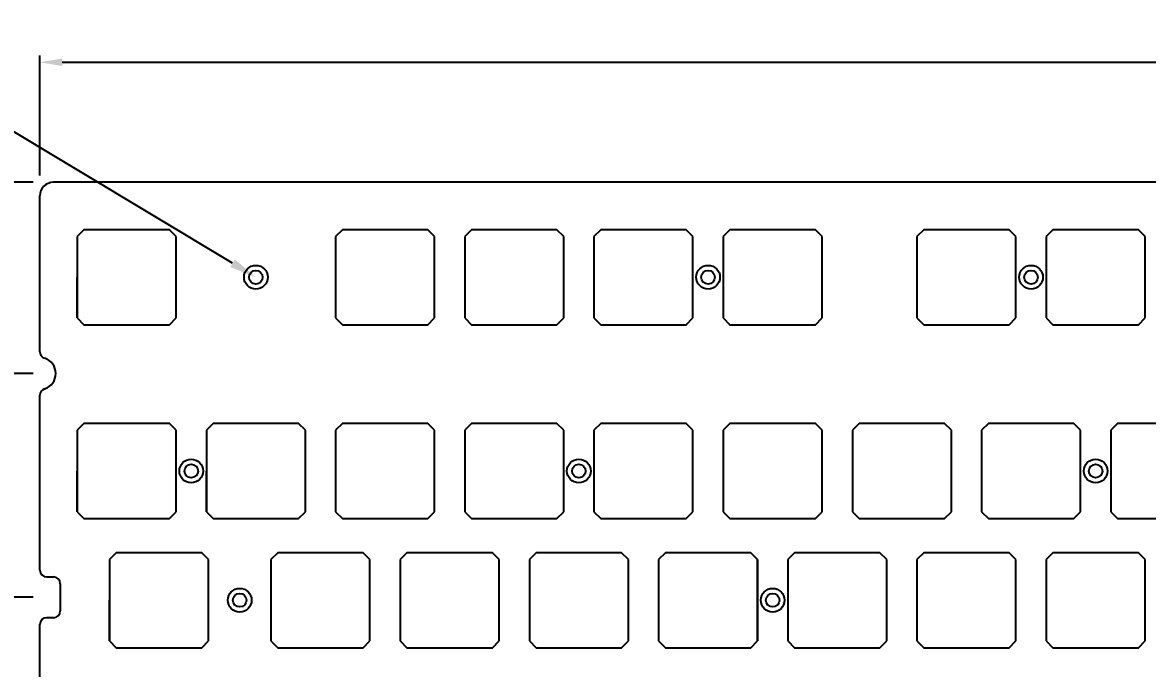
# Model space of a CAD drawing. Header units: millimetres. Extents: x -77 to 404, y -29 to 191.
# Drawn here: x 13.2 to 179.1, y 95.6 to 190.9 of the extents above; entities that cross this region are included whole.
import ezdxf
from ezdxf import colors
from ezdxf.entities.mleader import LeaderData, LeaderLine
from ezdxf.math import Vec2, Vec3

# ---------------------------------------------------------------- set-up
doc = ezdxf.new("R2010")
doc.units = ezdxf.units.MM
doc.header["$PDSIZE"] = -1
doc.dimstyles.new('ISO-25', dxfattribs={"dimtxt": 2.5, "dimasz": 2.5, "dimexe": 1.25, "dimexo": 0.625, "dimtad": 1, "dimtxsty": 'Standard', "dimcen": 2.5, "dimadec": 0, "dimazin": 0, "dimtfac": 1, "dimtmove": 0, "dimatfit": 3, "dimfxl": 1, "dimarcsym": 0})

# ---------------------------------------------------------------- blocks, each defined once
blk = doc.blocks.new('*D1')
at = {"color": 0, "lineweight": -2, "transparency": 16777216}
for p, q in [((14.76, 167.32), (-7.3, 167.32)), ((-6.3, 164.02), (-6.3, 156.79)), ((-6.3, 142.42), (-6.3, 149.65)), ((14.76, 139.12), (-7.3, 139.12))]:
    blk.add_line(p, q, dxfattribs=at)
at = {"color": 0, "transparency": 16777216}
for points in [[(-6.85, 164.02), (-5.75, 164.02), (-6.3, 167.32)], [(-6.85, 142.42), (-5.75, 142.42), (-6.3, 139.12)]]:
    blk.add_solid(points, dxfattribs=at)
at = {"layer": 'Defpoints', "color": 0, "transparency": 16777216}
for p in [(-6.3, 167.32), (15.76, 167.32), (15.76, 139.12)]:
    blk.add_point(p, dxfattribs=at)
at = {"color": 0, "transparency": 16777216, "insert": (-6.3, 153.22), "char_height": 3.5, "attachment_point": 5}
blk.add_mtext('28,200', dxfattribs=at)
blk = doc.blocks.new('*D2')
at = {"color": 0, "lineweight": -2, "transparency": 16777216}
for p, q in [((14.76, 139.12), (-17.66, 139.12)), ((-16.66, 135.82), (-16.66, 126.19)), ((-16.66, 109.42), (-16.66, 119.05)), ((14.76, 106.12), (-17.66, 106.12))]:
    blk.add_line(p, q, dxfattribs=at)
at = {"color": 0, "transparency": 16777216}
for points in [[(-17.21, 135.82), (-16.11, 135.82), (-16.66, 139.12)], [(-17.21, 109.42), (-16.11, 109.42), (-16.66, 106.12)]]:
    blk.add_solid(points, dxfattribs=at)
at = {"layer": 'Defpoints', "color": 0, "transparency": 16777216}
for p in [(15.76, 139.12), (-16.66, 106.12), (15.76, 106.12)]:
    blk.add_point(p, dxfattribs=at)
at = {"color": 0, "transparency": 16777216, "insert": (-16.66, 122.62), "char_height": 3.5, "attachment_point": 5}
blk.add_mtext('33,000', dxfattribs=at)
blk = doc.blocks.new('*D3')
at = {"color": 0, "lineweight": -2, "transparency": 16777216}
for p, q in [((14.76, 106.12), (-32.2, 106.12)), ((-31.2, 102.82), (-31.2, 82.69)), ((-31.2, 55.42), (-31.2, 75.55)), ((14.76, 52.12), (-32.2, 52.12))]:
    blk.add_line(p, q, dxfattribs=at)
at = {"color": 0, "transparency": 16777216}
for points in [[(-31.75, 102.82), (-30.65, 102.82), (-31.2, 106.12)], [(-31.75, 55.42), (-30.65, 55.42), (-31.2, 52.12)]]:
    blk.add_solid(points, dxfattribs=at)
at = {"layer": 'Defpoints', "color": 0, "transparency": 16777216}
for p in [(15.76, 106.12), (-31.2, 52.12), (15.76, 52.12)]:
    blk.add_point(p, dxfattribs=at)
at = {"color": 0, "transparency": 16777216, "insert": (-31.2, 79.12), "char_height": 3.5, "attachment_point": 5}
blk.add_mtext('54,000', dxfattribs=at)
blk = doc.blocks.new('*D10')
at = {"color": 0, "lineweight": -2, "transparency": 16777216}
for p, q in [((15.76, 168.32), (15.76, 186.02)), ((374.74, 168.32), (374.74, 186.02)), ((19.06, 185.02), (371.44, 185.02))]:
    blk.add_line(p, q, dxfattribs=at)
at = {"color": 0, "transparency": 16777216}
for points in [[(19.06, 185.57), (19.06, 184.47), (15.76, 185.02)], [(371.44, 185.57), (371.44, 184.47), (374.74, 185.02)]]:
    blk.add_solid(points, dxfattribs=at)
at = {"layer": 'Defpoints', "color": 0, "transparency": 16777216}
for p in [(374.74, 185.02), (15.76, 167.32), (374.74, 167.32)]:
    blk.add_point(p, dxfattribs=at)
at = {"color": 0, "transparency": 16777216, "insert": (195.25, 188.59), "char_height": 3.5, "attachment_point": 5}
blk.add_mtext('358,975', dxfattribs=at)

msp = doc.modelspace()

# ---------------------------------------------------------------- linework, layer by layer
for p, q in [((372.7374, 167.3203), (17.7624, 167.3203)), ((372.7374, 167.3203), (17.7624, 167.3203)), ((372.7374, 167.3203), (17.7624, 167.3203)), ((21.2624, 147.3203), (21.2624, 153.3203)), ((21.2624, 147.3203), (21.2624, 153.3203)), ((60.3624, 146.3203), (66.6624, 146.3203)), ((60.3624, 146.3203), (66.6624, 146.3203)), ((117.5124, 146.3203), (123.8124, 146.3203)), ((117.5124, 146.3203), (123.8124, 146.3203)), ((146.0874, 146.3203), (152.3874, 146.3203)), ((146.0874, 146.3203), (152.3874, 146.3203)), ((21.2624, 118.7453), (21.2624, 124.7453)), ((21.2624, 118.7453), (21.2624, 124.7453)), ((40.3124, 118.7453), (40.3124, 124.7453)), ((40.3124, 118.7453), (40.3124, 124.7453)), ((22.2624, 117.7453), (28.5624, 117.7453)), ((22.2624, 117.7453), (28.5624, 117.7453)), ((41.3124, 117.7453), (47.6124, 117.7453)), ((41.3124, 117.7453), (47.6124, 117.7453)), ((60.3624, 117.7453), (66.6624, 117.7453)), ((60.3624, 117.7453), (66.6624, 117.7453)), ((79.4124, 117.7453), (85.7124, 117.7453)), ((79.4124, 117.7453), (85.7124, 117.7453)), ((136.5624, 117.7453), (142.8624, 117.7453)), ((136.5624, 117.7453), (142.8624, 117.7453)), ((16.7624, 109.1203), (17.7624, 109.1203)), ((16.7624, 109.1203), (17.7624, 109.1203)), ((16.7624, 109.1203), (17.7624, 109.1203)), ((18.7624, 108.1203), (18.7624, 104.1203)), ((18.7624, 108.1203), (18.7624, 104.1203)), ((18.7624, 108.1203), (18.7624, 104.1203)), ((26.0249, 99.6953), (26.0249, 105.6953)), ((26.0249, 99.6953), (26.0249, 105.6953)), ((17.7624, 103.1203), (16.7624, 103.1203)), ((17.7624, 103.1203), (16.7624, 103.1203)), ((17.7624, 103.1203), (16.7624, 103.1203)), ((27.0249, 98.6953), (39.6249, 98.6953)), ((27.0249, 98.6953), (39.6249, 98.6953)), ((27.0249, 98.6953), (39.6249, 98.6953)), ((50.8374, 98.6953), (63.4374, 98.6953)), ((50.8374, 98.6953), (57.1374, 98.6953)), ((50.8374, 98.6953), (63.4374, 98.6953)), ((50.8374, 98.6953), (57.1374, 98.6953)), ((50.8374, 98.6953), (63.4374, 98.6953)), ((107.9874, 98.6953), (114.2874, 98.6953)), ((107.9874, 98.6953), (114.2874, 98.6953)), ((146.0874, 98.6953), (152.3874, 98.6953)), ((146.0874, 98.6953), (152.3874, 98.6953))]:
    msp.add_line(p, q)
at = {"color": 7, "true_color": 0xffffff}
for p, q in [((15.7624, 142.3175), (15.7624, 165.3203)), ((15.7624, 142.3175), (15.7624, 165.3203)), ((15.7624, 142.3175), (15.7624, 165.3203)), ((22.2624, 146.3203), (34.8624, 146.3203)), ((22.2624, 146.3203), (34.8624, 146.3203)), ((22.2624, 146.3203), (34.8624, 146.3203)), ((15.7624, 110.1203), (15.7624, 135.923)), ((15.7624, 110.1203), (15.7624, 135.923)), ((15.7624, 110.1203), (15.7624, 135.923)), ((22.2624, 117.7453), (28.5624, 117.7453)), ((22.2624, 117.7453), (28.5624, 117.7453)), ((49.8374, 111.6953), (49.8374, 99.6953)), ((121.5874, 111.6953), (121.5874, 99.6953)), ((15.7624, 56.1203), (15.7624, 102.1203)), ((15.7624, 56.1203), (15.7624, 102.1203)), ((15.7624, 56.1203), (15.7624, 102.1203))]:
    msp.add_line(p, q, dxfattribs=at)
at = {"color": 7, "linetype": 'Continuous'}
for p, q in [((22.2624, 160.3203), (21.2624, 159.3203)), ((22.2624, 160.3203), (21.2624, 159.3203)), ((22.2624, 160.3203), (21.2624, 159.3203)), ((21.2624, 159.3203), (21.2624, 147.3203)), ((21.2624, 159.3203), (21.2624, 147.3203)), ((21.2624, 159.3203), (21.2624, 147.3203)), ((34.8624, 160.3203), (22.2624, 160.3203)), ((34.8624, 160.3203), (22.2624, 160.3203)), ((34.8624, 160.3203), (22.2624, 160.3203)), ((35.8624, 159.3203), (34.8624, 160.3203)), ((35.8624, 159.3203), (34.8624, 160.3203)), ((35.8624, 159.3203), (34.8624, 160.3203)), ((35.8624, 147.3203), (35.8624, 159.3203)), ((35.8624, 147.3203), (35.8624, 159.3203)), ((35.8624, 147.3203), (35.8624, 159.3203)), ((60.3624, 160.3203), (59.3624, 159.3203)), ((60.3624, 160.3203), (59.3624, 159.3203)), ((60.3624, 160.3203), (59.3624, 159.3203)), ((59.3624, 159.3203), (59.3624, 147.3203)), ((59.3624, 159.3203), (59.3624, 147.3203)), ((59.3624, 159.3203), (59.3624, 147.3203)), ((72.9624, 160.3203), (60.3624, 160.3203)), ((72.9624, 160.3203), (60.3624, 160.3203)), ((72.9624, 160.3203), (60.3624, 160.3203)), ((73.9624, 159.3203), (72.9624, 160.3203)), ((73.9624, 159.3203), (72.9624, 160.3203)), ((73.9624, 159.3203), (72.9624, 160.3203)), ((73.9624, 147.3203), (73.9624, 159.3203)), ((73.9624, 147.3203), (73.9624, 159.3203)), ((73.9624, 147.3203), (73.9624, 159.3203)), ((79.4124, 160.3203), (78.4124, 159.3203)), ((79.4124, 160.3203), (78.4124, 159.3203)), ((79.4124, 160.3203), (78.4124, 159.3203)), ((78.4124, 159.3203), (78.4124, 147.3203)), ((78.4124, 159.3203), (78.4124, 147.3203)), ((78.4124, 159.3203), (78.4124, 147.3203)), ((92.0124, 160.3203), (79.4124, 160.3203)), ((92.0124, 160.3203), (79.4124, 160.3203)), ((92.0124, 160.3203), (79.4124, 160.3203)), ((93.0124, 159.3203), (92.0124, 160.3203)), ((93.0124, 159.3203), (92.0124, 160.3203)), ((93.0124, 159.3203), (92.0124, 160.3203)), ((93.0124, 147.3203), (93.0124, 159.3203)), ((93.0124, 147.3203), (93.0124, 159.3203)), ((93.0124, 147.3203), (93.0124, 159.3203)), ((98.4624, 160.3203), (97.4624, 159.3203)), ((98.4624, 160.3203), (97.4624, 159.3203)), ((98.4624, 160.3203), (97.4624, 159.3203)), ((97.4624, 159.3203), (97.4624, 147.3203)), ((97.4624, 159.3203), (97.4624, 147.3203)), ((97.4624, 159.3203), (97.4624, 147.3203)), ((111.0624, 160.3203), (98.4624, 160.3203)), ((111.0624, 160.3203), (98.4624, 160.3203)), ((111.0624, 160.3203), (98.4624, 160.3203)), ((112.0624, 159.3203), (111.0624, 160.3203)), ((112.0624, 159.3203), (111.0624, 160.3203)), ((112.0624, 159.3203), (111.0624, 160.3203)), ((112.0624, 147.3203), (112.0624, 159.3203)), ((112.0624, 147.3203), (112.0624, 159.3203)), ((112.0624, 147.3203), (112.0624, 159.3203)), ((117.5124, 160.3203), (116.5124, 159.3203)), ((117.5124, 160.3203), (116.5124, 159.3203)), ((117.5124, 160.3203), (116.5124, 159.3203)), ((116.5124, 159.3203), (116.5124, 147.3203)), ((116.5124, 159.3203), (116.5124, 147.3203)), ((116.5124, 159.3203), (116.5124, 147.3203)), ((130.1124, 160.3203), (117.5124, 160.3203)), ((130.1124, 160.3203), (117.5124, 160.3203)), ((130.1124, 160.3203), (117.5124, 160.3203)), ((131.1124, 159.3203), (130.1124, 160.3203)), ((131.1124, 159.3203), (130.1124, 160.3203)), ((131.1124, 159.3203), (130.1124, 160.3203)), ((131.1124, 147.3203), (131.1124, 159.3203)), ((131.1124, 147.3203), (131.1124, 159.3203)), ((131.1124, 147.3203), (131.1124, 159.3203)), ((146.0874, 160.3203), (145.0874, 159.3203)), ((146.0874, 160.3203), (145.0874, 159.3203)), ((146.0874, 160.3203), (145.0874, 159.3203)), ((145.0874, 159.3203), (145.0874, 147.3203)), ((145.0874, 159.3203), (145.0874, 147.3203)), ((145.0874, 159.3203), (145.0874, 147.3203)), ((158.6874, 160.3203), (146.0874, 160.3203)), ((158.6874, 160.3203), (146.0874, 160.3203)), ((158.6874, 160.3203), (146.0874, 160.3203)), ((159.6874, 159.3203), (158.6874, 160.3203)), ((159.6874, 159.3203), (158.6874, 160.3203)), ((159.6874, 159.3203), (158.6874, 160.3203)), ((159.6874, 147.3203), (159.6874, 159.3203)), ((159.6874, 147.3203), (159.6874, 159.3203)), ((159.6874, 147.3203), (159.6874, 159.3203)), ((165.1374, 160.3203), (164.1374, 159.3203)), ((165.1374, 160.3203), (164.1374, 159.3203)), ((165.1374, 160.3203), (164.1374, 159.3203)), ((164.1374, 159.3203), (164.1374, 147.3203)), ((164.1374, 159.3203), (164.1374, 147.3203)), ((164.1374, 159.3203), (164.1374, 147.3203)), ((177.7374, 160.3203), (165.1374, 160.3203)), ((177.7374, 160.3203), (165.1374, 160.3203)), ((177.7374, 160.3203), (165.1374, 160.3203)), ((178.7374, 159.3203), (177.7374, 160.3203)), ((178.7374, 159.3203), (177.7374, 160.3203)), ((178.7374, 159.3203), (177.7374, 160.3203)), ((178.7374, 147.3203), (178.7374, 159.3203)), ((178.7374, 147.3203), (178.7374, 159.3203)), ((178.7374, 147.3203), (178.7374, 159.3203)), ((21.2624, 147.3203), (22.2624, 146.3203)), ((21.2624, 147.3203), (22.2624, 146.3203)), ((21.2624, 147.3203), (22.2624, 146.3203)), ((34.8624, 146.3203), (35.8624, 147.3203)), ((34.8624, 146.3203), (35.8624, 147.3203)), ((34.8624, 146.3203), (35.8624, 147.3203)), ((59.3624, 147.3203), (60.3624, 146.3203)), ((59.3624, 147.3203), (60.3624, 146.3203)), ((59.3624, 147.3203), (60.3624, 146.3203)), ((60.3624, 146.3203), (72.9624, 146.3203)), ((60.3624, 146.3203), (72.9624, 146.3203)), ((60.3624, 146.3203), (72.9624, 146.3203)), ((72.9624, 146.3203), (73.9624, 147.3203)), ((72.9624, 146.3203), (73.9624, 147.3203)), ((72.9624, 146.3203), (73.9624, 147.3203)), ((78.4124, 147.3203), (79.4124, 146.3203)), ((78.4124, 147.3203), (79.4124, 146.3203)), ((78.4124, 147.3203), (79.4124, 146.3203)), ((79.4124, 146.3203), (92.0124, 146.3203)), ((79.4124, 146.3203), (92.0124, 146.3203)), ((79.4124, 146.3203), (92.0124, 146.3203)), ((92.0124, 146.3203), (93.0124, 147.3203)), ((92.0124, 146.3203), (93.0124, 147.3203)), ((92.0124, 146.3203), (93.0124, 147.3203)), ((97.4624, 147.3203), (98.4624, 146.3203)), ((97.4624, 147.3203), (98.4624, 146.3203)), ((97.4624, 147.3203), (98.4624, 146.3203)), ((98.4624, 146.3203), (111.0624, 146.3203)), ((98.4624, 146.3203), (111.0624, 146.3203)), ((98.4624, 146.3203), (111.0624, 146.3203)), ((111.0624, 146.3203), (112.0624, 147.3203)), ((111.0624, 146.3203), (112.0624, 147.3203)), ((111.0624, 146.3203), (112.0624, 147.3203)), ((116.5124, 147.3203), (117.5124, 146.3203)), ((116.5124, 147.3203), (117.5124, 146.3203)), ((116.5124, 147.3203), (117.5124, 146.3203)), ((117.5124, 146.3203), (130.1124, 146.3203)), ((117.5124, 146.3203), (130.1124, 146.3203)), ((117.5124, 146.3203), (130.1124, 146.3203)), ((130.1124, 146.3203), (131.1124, 147.3203)), ((130.1124, 146.3203), (131.1124, 147.3203)), ((130.1124, 146.3203), (131.1124, 147.3203)), ((145.0874, 147.3203), (146.0874, 146.3203)), ((145.0874, 147.3203), (146.0874, 146.3203)), ((145.0874, 147.3203), (146.0874, 146.3203)), ((146.0874, 146.3203), (158.6874, 146.3203)), ((146.0874, 146.3203), (158.6874, 146.3203)), ((146.0874, 146.3203), (158.6874, 146.3203)), ((158.6874, 146.3203), (159.6874, 147.3203)), ((158.6874, 146.3203), (159.6874, 147.3203)), ((158.6874, 146.3203), (159.6874, 147.3203)), ((164.1374, 147.3203), (165.1374, 146.3203)), ((164.1374, 147.3203), (165.1374, 146.3203)), ((164.1374, 147.3203), (165.1374, 146.3203)), ((165.1374, 146.3203), (177.7374, 146.3203)), ((165.1374, 146.3203), (177.7374, 146.3203)), ((165.1374, 146.3203), (177.7374, 146.3203)), ((177.7374, 146.3203), (178.7374, 147.3203)), ((177.7374, 146.3203), (178.7374, 147.3203)), ((177.7374, 146.3203), (178.7374, 147.3203)), ((22.2624, 131.7453), (21.2624, 130.7453)), ((22.2624, 131.7453), (21.2624, 130.7453)), ((22.2624, 131.7453), (21.2624, 130.7453)), ((34.8624, 131.7453), (22.2624, 131.7453)), ((34.8624, 131.7453), (22.2624, 131.7453)), ((34.8624, 131.7453), (22.2624, 131.7453)), ((35.8624, 130.7453), (34.8624, 131.7453)), ((35.8624, 130.7453), (34.8624, 131.7453)), ((35.8624, 130.7453), (34.8624, 131.7453)), ((41.3124, 131.7453), (40.3124, 130.7453)), ((41.3124, 131.7453), (40.3124, 130.7453)), ((41.3124, 131.7453), (40.3124, 130.7453)), ((53.9124, 131.7453), (41.3124, 131.7453)), ((53.9124, 131.7453), (41.3124, 131.7453)), ((53.9124, 131.7453), (41.3124, 131.7453)), ((54.9124, 130.7453), (53.9124, 131.7453)), ((54.9124, 130.7453), (53.9124, 131.7453)), ((54.9124, 130.7453), (53.9124, 131.7453)), ((60.3624, 131.7453), (59.3624, 130.7453)), ((60.3624, 131.7453), (59.3624, 130.7453)), ((60.3624, 131.7453), (59.3624, 130.7453)), ((72.9624, 131.7453), (60.3624, 131.7453)), ((72.9624, 131.7453), (60.3624, 131.7453)), ((72.9624, 131.7453), (60.3624, 131.7453)), ((73.9624, 130.7453), (72.9624, 131.7453)), ((73.9624, 130.7453), (72.9624, 131.7453)), ((73.9624, 130.7453), (72.9624, 131.7453)), ((79.4124, 131.7453), (78.4124, 130.7453)), ((79.4124, 131.7453), (78.4124, 130.7453)), ((79.4124, 131.7453), (78.4124, 130.7453)), ((92.0124, 131.7453), (79.4124, 131.7453)), ((92.0124, 131.7453), (79.4124, 131.7453)), ((92.0124, 131.7453), (79.4124, 131.7453)), ((93.0124, 130.7453), (92.0124, 131.7453)), ((93.0124, 130.7453), (92.0124, 131.7453)), ((93.0124, 130.7453), (92.0124, 131.7453)), ((98.4624, 131.7453), (97.4624, 130.7453)), ((98.4624, 131.7453), (97.4624, 130.7453)), ((98.4624, 131.7453), (97.4624, 130.7453)), ((111.0624, 131.7453), (98.4624, 131.7453)), ((111.0624, 131.7453), (98.4624, 131.7453)), ((111.0624, 131.7453), (98.4624, 131.7453)), ((112.0624, 130.7453), (111.0624, 131.7453)), ((112.0624, 130.7453), (111.0624, 131.7453)), ((112.0624, 130.7453), (111.0624, 131.7453)), ((117.5124, 131.7453), (116.5124, 130.7453)), ((117.5124, 131.7453), (116.5124, 130.7453)), ((117.5124, 131.7453), (116.5124, 130.7453)), ((130.1124, 131.7453), (117.5124, 131.7453)), ((130.1124, 131.7453), (117.5124, 131.7453)), ((130.1124, 131.7453), (117.5124, 131.7453)), ((131.1124, 130.7453), (130.1124, 131.7453)), ((131.1124, 130.7453), (130.1124, 131.7453)), ((131.1124, 130.7453), (130.1124, 131.7453)), ((136.5624, 131.7453), (135.5624, 130.7453)), ((136.5624, 131.7453), (135.5624, 130.7453)), ((136.5624, 131.7453), (135.5624, 130.7453)), ((149.1624, 131.7453), (136.5624, 131.7453)), ((149.1624, 131.7453), (136.5624, 131.7453)), ((149.1624, 131.7453), (136.5624, 131.7453)), ((150.1624, 130.7453), (149.1624, 131.7453)), ((150.1624, 130.7453), (149.1624, 131.7453)), ((150.1624, 130.7453), (149.1624, 131.7453)), ((155.6124, 131.7453), (154.6124, 130.7453)), ((155.6124, 131.7453), (154.6124, 130.7453)), ((155.6124, 131.7453), (154.6124, 130.7453)), ((168.2124, 131.7453), (155.6124, 131.7453)), ((168.2124, 131.7453), (155.6124, 131.7453)), ((168.2124, 131.7453), (155.6124, 131.7453)), ((169.2124, 130.7453), (168.2124, 131.7453)), ((169.2124, 130.7453), (168.2124, 131.7453)), ((169.2124, 130.7453), (168.2124, 131.7453)), ((174.6624, 131.7453), (173.6624, 130.7453)), ((174.6624, 131.7453), (173.6624, 130.7453)), ((174.6624, 131.7453), (173.6624, 130.7453)), ((187.2624, 131.7453), (174.6624, 131.7453)), ((187.2624, 131.7453), (174.6624, 131.7453)), ((187.2624, 131.7453), (174.6624, 131.7453)), ((21.2624, 130.7453), (21.2624, 118.7453)), ((21.2624, 130.7453), (21.2624, 118.7453)), ((21.2624, 130.7453), (21.2624, 118.7453)), ((35.8624, 118.7453), (35.8624, 130.7453)), ((35.8624, 118.7453), (35.8624, 130.7453)), ((35.8624, 118.7453), (35.8624, 130.7453)), ((40.3124, 130.7453), (40.3124, 118.7453)), ((40.3124, 130.7453), (40.3124, 118.7453)), ((40.3124, 130.7453), (40.3124, 118.7453)), ((54.9124, 118.7453), (54.9124, 130.7453)), ((54.9124, 118.7453), (54.9124, 130.7453)), ((54.9124, 118.7453), (54.9124, 130.7453)), ((59.3624, 130.7453), (59.3624, 118.7453)), ((59.3624, 130.7453), (59.3624, 118.7453)), ((59.3624, 130.7453), (59.3624, 118.7453)), ((73.9624, 118.7453), (73.9624, 130.7453)), ((73.9624, 118.7453), (73.9624, 130.7453)), ((73.9624, 118.7453), (73.9624, 130.7453)), ((78.4124, 130.7453), (78.4124, 118.7453)), ((78.4124, 130.7453), (78.4124, 118.7453)), ((78.4124, 130.7453), (78.4124, 118.7453)), ((93.0124, 118.7453), (93.0124, 130.7453)), ((93.0124, 118.7453), (93.0124, 130.7453)), ((93.0124, 118.7453), (93.0124, 130.7453)), ((97.4624, 130.7453), (97.4624, 118.7453)), ((97.4624, 130.7453), (97.4624, 118.7453)), ((97.4624, 130.7453), (97.4624, 118.7453)), ((112.0624, 118.7453), (112.0624, 130.7453)), ((112.0624, 118.7453), (112.0624, 130.7453)), ((112.0624, 118.7453), (112.0624, 130.7453)), ((116.5124, 130.7453), (116.5124, 118.7453)), ((116.5124, 130.7453), (116.5124, 118.7453)), ((116.5124, 130.7453), (116.5124, 118.7453)), ((131.1124, 118.7453), (131.1124, 130.7453)), ((131.1124, 118.7453), (131.1124, 130.7453)), ((131.1124, 118.7453), (131.1124, 130.7453)), ((135.5624, 130.7453), (135.5624, 118.7453)), ((135.5624, 130.7453), (135.5624, 118.7453)), ((135.5624, 130.7453), (135.5624, 118.7453)), ((150.1624, 118.7453), (150.1624, 130.7453)), ((150.1624, 118.7453), (150.1624, 130.7453)), ((150.1624, 118.7453), (150.1624, 130.7453)), ((154.6124, 130.7453), (154.6124, 118.7453)), ((154.6124, 130.7453), (154.6124, 118.7453)), ((154.6124, 130.7453), (154.6124, 118.7453)), ((169.2124, 118.7453), (169.2124, 130.7453)), ((169.2124, 118.7453), (169.2124, 130.7453)), ((169.2124, 118.7453), (169.2124, 130.7453)), ((173.6624, 130.7453), (173.6624, 118.7453)), ((173.6624, 130.7453), (173.6624, 118.7453)), ((173.6624, 130.7453), (173.6624, 118.7453)), ((21.2624, 118.7453), (22.2624, 117.7453)), ((21.2624, 118.7453), (22.2624, 117.7453)), ((21.2624, 118.7453), (22.2624, 117.7453)), ((34.8624, 117.7453), (35.8624, 118.7453)), ((34.8624, 117.7453), (35.8624, 118.7453)), ((34.8624, 117.7453), (35.8624, 118.7453)), ((40.3124, 118.7453), (41.3124, 117.7453)), ((40.3124, 118.7453), (41.3124, 117.7453)), ((40.3124, 118.7453), (41.3124, 117.7453)), ((53.9124, 117.7453), (54.9124, 118.7453)), ((53.9124, 117.7453), (54.9124, 118.7453)), ((53.9124, 117.7453), (54.9124, 118.7453)), ((59.3624, 118.7453), (60.3624, 117.7453)), ((59.3624, 118.7453), (60.3624, 117.7453)), ((59.3624, 118.7453), (60.3624, 117.7453)), ((72.9624, 117.7453), (73.9624, 118.7453)), ((72.9624, 117.7453), (73.9624, 118.7453)), ((72.9624, 117.7453), (73.9624, 118.7453)), ((78.4124, 118.7453), (79.4124, 117.7453)), ((78.4124, 118.7453), (79.4124, 117.7453)), ((78.4124, 118.7453), (79.4124, 117.7453)), ((92.0124, 117.7453), (93.0124, 118.7453)), ((92.0124, 117.7453), (93.0124, 118.7453)), ((92.0124, 117.7453), (93.0124, 118.7453)), ((97.4624, 118.7453), (98.4624, 117.7453)), ((97.4624, 118.7453), (98.4624, 117.7453)), ((97.4624, 118.7453), (98.4624, 117.7453)), ((111.0624, 117.7453), (112.0624, 118.7453)), ((111.0624, 117.7453), (112.0624, 118.7453)), ((111.0624, 117.7453), (112.0624, 118.7453)), ((116.5124, 118.7453), (117.5124, 117.7453)), ((116.5124, 118.7453), (117.5124, 117.7453)), ((116.5124, 118.7453), (117.5124, 117.7453)), ((130.1124, 117.7453), (131.1124, 118.7453)), ((130.1124, 117.7453), (131.1124, 118.7453)), ((130.1124, 117.7453), (131.1124, 118.7453)), ((135.5624, 118.7453), (136.5624, 117.7453)), ((135.5624, 118.7453), (136.5624, 117.7453)), ((135.5624, 118.7453), (136.5624, 117.7453)), ((149.1624, 117.7453), (150.1624, 118.7453)), ((149.1624, 117.7453), (150.1624, 118.7453)), ((149.1624, 117.7453), (150.1624, 118.7453)), ((154.6124, 118.7453), (155.6124, 117.7453)), ((154.6124, 118.7453), (155.6124, 117.7453)), ((154.6124, 118.7453), (155.6124, 117.7453)), ((168.2124, 117.7453), (169.2124, 118.7453)), ((168.2124, 117.7453), (169.2124, 118.7453)), ((168.2124, 117.7453), (169.2124, 118.7453)), ((173.6624, 118.7453), (174.6624, 117.7453)), ((173.6624, 118.7453), (174.6624, 117.7453)), ((173.6624, 118.7453), (174.6624, 117.7453)), ((22.2624, 117.7453), (34.8624, 117.7453)), ((22.2624, 117.7453), (34.8624, 117.7453)), ((22.2624, 117.7453), (34.8624, 117.7453)), ((41.3124, 117.7453), (53.9124, 117.7453)), ((41.3124, 117.7453), (53.9124, 117.7453)), ((41.3124, 117.7453), (53.9124, 117.7453)), ((60.3624, 117.7453), (72.9624, 117.7453)), ((60.3624, 117.7453), (72.9624, 117.7453)), ((60.3624, 117.7453), (72.9624, 117.7453)), ((79.4124, 117.7453), (92.0124, 117.7453)), ((79.4124, 117.7453), (92.0124, 117.7453)), ((79.4124, 117.7453), (92.0124, 117.7453)), ((98.4624, 117.7453), (111.0624, 117.7453)), ((98.4624, 117.7453), (111.0624, 117.7453)), ((98.4624, 117.7453), (111.0624, 117.7453)), ((117.5124, 117.7453), (130.1124, 117.7453)), ((117.5124, 117.7453), (130.1124, 117.7453)), ((117.5124, 117.7453), (130.1124, 117.7453)), ((136.5624, 117.7453), (149.1624, 117.7453)), ((136.5624, 117.7453), (149.1624, 117.7453)), ((136.5624, 117.7453), (149.1624, 117.7453)), ((155.6124, 117.7453), (168.2124, 117.7453)), ((155.6124, 117.7453), (168.2124, 117.7453)), ((155.6124, 117.7453), (168.2124, 117.7453)), ((174.6624, 117.7453), (187.2624, 117.7453)), ((174.6624, 117.7453), (187.2624, 117.7453)), ((174.6624, 117.7453), (187.2624, 117.7453)), ((27.0249, 112.6953), (26.0249, 111.6953)), ((27.0249, 112.6953), (26.0249, 111.6953)), ((27.0249, 112.6953), (26.0249, 111.6953)), ((26.0249, 111.6953), (26.0249, 99.6953)), ((26.0249, 111.6953), (26.0249, 99.6953)), ((26.0249, 111.6953), (26.0249, 99.6953)), ((39.6249, 112.6953), (27.0249, 112.6953)), ((39.6249, 112.6953), (27.0249, 112.6953)), ((39.6249, 112.6953), (27.0249, 112.6953)), ((40.6249, 111.6953), (39.6249, 112.6953)), ((40.6249, 111.6953), (39.6249, 112.6953)), ((40.6249, 111.6953), (39.6249, 112.6953)), ((40.6249, 99.6953), (40.6249, 111.6953)), ((40.6249, 99.6953), (40.6249, 111.6953)), ((40.6249, 99.6953), (40.6249, 111.6953)), ((50.8374, 112.6953), (49.8374, 111.6953)), ((50.8374, 112.6953), (49.8374, 111.6953)), ((50.8374, 112.6953), (49.8374, 111.6953)), ((49.8374, 111.6953), (49.8374, 99.6953)), ((49.8374, 111.6953), (49.8374, 99.6953)), ((63.4374, 112.6953), (50.8374, 112.6953)), ((63.4374, 112.6953), (50.8374, 112.6953)), ((63.4374, 112.6953), (50.8374, 112.6953)), ((64.4374, 111.6953), (63.4374, 112.6953)), ((64.4374, 111.6953), (63.4374, 112.6953)), ((64.4374, 111.6953), (63.4374, 112.6953)), ((64.4374, 99.6953), (64.4374, 111.6953)), ((64.4374, 99.6953), (64.4374, 111.6953)), ((64.4374, 99.6953), (64.4374, 111.6953)), ((69.8874, 112.6953), (68.8874, 111.6953)), ((69.8874, 112.6953), (68.8874, 111.6953)), ((69.8874, 112.6953), (68.8874, 111.6953)), ((68.8874, 111.6953), (68.8874, 99.6953)), ((68.8874, 111.6953), (68.8874, 99.6953)), ((68.8874, 111.6953), (68.8874, 99.6953)), ((82.4874, 112.6953), (69.8874, 112.6953)), ((82.4874, 112.6953), (69.8874, 112.6953)), ((82.4874, 112.6953), (69.8874, 112.6953)), ((83.4874, 111.6953), (82.4874, 112.6953)), ((83.4874, 111.6953), (82.4874, 112.6953)), ((83.4874, 111.6953), (82.4874, 112.6953)), ((83.4874, 99.6953), (83.4874, 111.6953)), ((83.4874, 99.6953), (83.4874, 111.6953)), ((83.4874, 99.6953), (83.4874, 111.6953)), ((88.9374, 112.6953), (87.9374, 111.6953)), ((88.9374, 112.6953), (87.9374, 111.6953)), ((88.9374, 112.6953), (87.9374, 111.6953)), ((87.9374, 111.6953), (87.9374, 99.6953)), ((87.9374, 111.6953), (87.9374, 99.6953)), ((87.9374, 111.6953), (87.9374, 99.6953)), ((101.5374, 112.6953), (88.9374, 112.6953)), ((101.5374, 112.6953), (88.9374, 112.6953)), ((101.5374, 112.6953), (88.9374, 112.6953)), ((102.5374, 111.6953), (101.5374, 112.6953)), ((102.5374, 111.6953), (101.5374, 112.6953)), ((102.5374, 111.6953), (101.5374, 112.6953)), ((102.5374, 99.6953), (102.5374, 111.6953)), ((102.5374, 99.6953), (102.5374, 111.6953)), ((102.5374, 99.6953), (102.5374, 111.6953)), ((107.9874, 112.6953), (106.9874, 111.6953)), ((107.9874, 112.6953), (106.9874, 111.6953)), ((107.9874, 112.6953), (106.9874, 111.6953)), ((106.9874, 111.6953), (106.9874, 99.6953)), ((106.9874, 111.6953), (106.9874, 99.6953)), ((106.9874, 111.6953), (106.9874, 99.6953)), ((120.5874, 112.6953), (107.9874, 112.6953)), ((120.5874, 112.6953), (107.9874, 112.6953)), ((120.5874, 112.6953), (107.9874, 112.6953)), ((121.5874, 111.6953), (120.5874, 112.6953)), ((121.5874, 111.6953), (120.5874, 112.6953)), ((121.5874, 111.6953), (120.5874, 112.6953)), ((121.5874, 99.6953), (121.5874, 111.6953)), ((121.5874, 99.6953), (121.5874, 111.6953)), ((127.0374, 112.6953), (126.0374, 111.6953)), ((127.0374, 112.6953), (126.0374, 111.6953)), ((127.0374, 112.6953), (126.0374, 111.6953)), ((126.0374, 111.6953), (126.0374, 99.6953)), ((126.0374, 111.6953), (126.0374, 99.6953)), ((126.0374, 111.6953), (126.0374, 99.6953)), ((139.6374, 112.6953), (127.0374, 112.6953)), ((139.6374, 112.6953), (127.0374, 112.6953)), ((139.6374, 112.6953), (127.0374, 112.6953)), ((140.6374, 111.6953), (139.6374, 112.6953)), ((140.6374, 111.6953), (139.6374, 112.6953)), ((140.6374, 111.6953), (139.6374, 112.6953)), ((140.6374, 99.6953), (140.6374, 111.6953)), ((140.6374, 99.6953), (140.6374, 111.6953)), ((140.6374, 99.6953), (140.6374, 111.6953)), ((146.0874, 112.6953), (145.0874, 111.6953)), ((146.0874, 112.6953), (145.0874, 111.6953)), ((146.0874, 112.6953), (145.0874, 111.6953)), ((145.0874, 111.6953), (145.0874, 99.6953)), ((145.0874, 111.6953), (145.0874, 99.6953)), ((145.0874, 111.6953), (145.0874, 99.6953)), ((158.6874, 112.6953), (146.0874, 112.6953)), ((158.6874, 112.6953), (146.0874, 112.6953)), ((158.6874, 112.6953), (146.0874, 112.6953)), ((159.6874, 111.6953), (158.6874, 112.6953)), ((159.6874, 111.6953), (158.6874, 112.6953)), ((159.6874, 111.6953), (158.6874, 112.6953)), ((159.6874, 99.6953), (159.6874, 111.6953)), ((159.6874, 99.6953), (159.6874, 111.6953)), ((159.6874, 99.6953), (159.6874, 111.6953)), ((165.1374, 112.6953), (164.1374, 111.6953)), ((165.1374, 112.6953), (164.1374, 111.6953)), ((165.1374, 112.6953), (164.1374, 111.6953)), ((164.1374, 111.6953), (164.1374, 99.6953)), ((164.1374, 111.6953), (164.1374, 99.6953)), ((164.1374, 111.6953), (164.1374, 99.6953)), ((177.7374, 112.6953), (165.1374, 112.6953)), ((177.7374, 112.6953), (165.1374, 112.6953)), ((177.7374, 112.6953), (165.1374, 112.6953)), ((178.7374, 111.6953), (177.7374, 112.6953)), ((178.7374, 111.6953), (177.7374, 112.6953)), ((178.7374, 111.6953), (177.7374, 112.6953)), ((178.7374, 99.6953), (178.7374, 111.6953)), ((178.7374, 99.6953), (178.7374, 111.6953)), ((178.7374, 99.6953), (178.7374, 111.6953)), ((26.0249, 99.6953), (27.0249, 98.6953)), ((26.0249, 99.6953), (27.0249, 98.6953)), ((26.0249, 99.6953), (27.0249, 98.6953)), ((39.6249, 98.6953), (40.6249, 99.6953)), ((39.6249, 98.6953), (40.6249, 99.6953)), ((39.6249, 98.6953), (40.6249, 99.6953)), ((49.8374, 99.6953), (50.8374, 98.6953)), ((49.8374, 99.6953), (50.8374, 98.6953)), ((49.8374, 99.6953), (50.8374, 98.6953)), ((63.4374, 98.6953), (64.4374, 99.6953)), ((63.4374, 98.6953), (64.4374, 99.6953)), ((63.4374, 98.6953), (64.4374, 99.6953)), ((68.8874, 99.6953), (69.8874, 98.6953)), ((68.8874, 99.6953), (69.8874, 98.6953)), ((68.8874, 99.6953), (69.8874, 98.6953)), ((82.4874, 98.6953), (83.4874, 99.6953)), ((82.4874, 98.6953), (83.4874, 99.6953)), ((82.4874, 98.6953), (83.4874, 99.6953)), ((87.9374, 99.6953), (88.9374, 98.6953)), ((87.9374, 99.6953), (88.9374, 98.6953)), ((87.9374, 99.6953), (88.9374, 98.6953)), ((101.5374, 98.6953), (102.5374, 99.6953)), ((101.5374, 98.6953), (102.5374, 99.6953)), ((101.5374, 98.6953), (102.5374, 99.6953)), ((106.9874, 99.6953), (107.9874, 98.6953)), ((106.9874, 99.6953), (107.9874, 98.6953)), ((106.9874, 99.6953), (107.9874, 98.6953)), ((120.5874, 98.6953), (121.5874, 99.6953)), ((120.5874, 98.6953), (121.5874, 99.6953)), ((120.5874, 98.6953), (121.5874, 99.6953)), ((126.0374, 99.6953), (127.0374, 98.6953)), ((126.0374, 99.6953), (127.0374, 98.6953)), ((126.0374, 99.6953), (127.0374, 98.6953)), ((139.6374, 98.6953), (140.6374, 99.6953)), ((139.6374, 98.6953), (140.6374, 99.6953)), ((139.6374, 98.6953), (140.6374, 99.6953)), ((145.0874, 99.6953), (146.0874, 98.6953)), ((145.0874, 99.6953), (146.0874, 98.6953)), ((145.0874, 99.6953), (146.0874, 98.6953)), ((158.6874, 98.6953), (159.6874, 99.6953)), ((158.6874, 98.6953), (159.6874, 99.6953)), ((158.6874, 98.6953), (159.6874, 99.6953)), ((164.1374, 99.6953), (165.1374, 98.6953)), ((164.1374, 99.6953), (165.1374, 98.6953)), ((164.1374, 99.6953), (165.1374, 98.6953)), ((177.7374, 98.6953), (178.7374, 99.6953)), ((177.7374, 98.6953), (178.7374, 99.6953)), ((177.7374, 98.6953), (178.7374, 99.6953)), ((69.8874, 98.6953), (82.4874, 98.6953)), ((69.8874, 98.6953), (82.4874, 98.6953)), ((69.8874, 98.6953), (82.4874, 98.6953)), ((88.9374, 98.6953), (101.5374, 98.6953)), ((88.9374, 98.6953), (101.5374, 98.6953)), ((88.9374, 98.6953), (101.5374, 98.6953)), ((107.9874, 98.6953), (120.5874, 98.6953)), ((107.9874, 98.6953), (120.5874, 98.6953)), ((107.9874, 98.6953), (120.5874, 98.6953)), ((127.0374, 98.6953), (139.6374, 98.6953)), ((127.0374, 98.6953), (139.6374, 98.6953)), ((127.0374, 98.6953), (139.6374, 98.6953)), ((146.0874, 98.6953), (158.6874, 98.6953)), ((146.0874, 98.6953), (158.6874, 98.6953)), ((146.0874, 98.6953), (158.6874, 98.6953)), ((165.1374, 98.6953), (177.7374, 98.6953)), ((165.1374, 98.6953), (177.7374, 98.6953)), ((165.1374, 98.6953), (177.7374, 98.6953))]:
    msp.add_line(p, q, dxfattribs=at)
at = {"color": 7, "true_color": 0xffffff}
for centre, radius in [((47.6124, 153.3203), 1.75), ((47.6124, 153.3203), 1.75), ((47.6124, 153.3203), 1.75), ((47.6124, 153.3203), 1), ((47.6124, 153.3203), 1), ((47.6124, 153.3203), 1), ((114.2874, 153.3203), 1.75), ((114.2874, 153.3203), 1.75), ((114.2874, 153.3203), 1.75), ((114.2874, 153.3203), 1), ((114.2874, 153.3203), 1), ((114.2874, 153.3203), 1), ((161.9124, 153.3203), 1.75), ((161.9124, 153.3203), 1.75), ((161.9124, 153.3203), 1.75), ((161.9124, 153.3203), 1), ((161.9124, 153.3203), 1), ((161.9124, 153.3203), 1), ((38.0874, 124.7453), 1.75), ((38.0874, 124.7453), 1.75), ((38.0874, 124.7453), 1.75), ((95.2374, 124.7453), 1.75), ((95.2374, 124.7453), 1.75), ((95.2374, 124.7453), 1.75), ((171.4374, 124.7453), 1.75), ((171.4374, 124.7453), 1.75), ((171.4374, 124.7453), 1.75), ((38.0874, 124.7453), 1), ((38.0874, 124.7453), 1), ((38.0874, 124.7453), 1), ((95.2374, 124.7453), 1), ((95.2374, 124.7453), 1), ((95.2374, 124.7453), 1), ((171.4374, 124.7453), 1), ((171.4374, 124.7453), 1), ((171.4374, 124.7453), 1), ((45.2311, 105.6953), 1.75), ((45.2311, 105.6953), 1.75), ((45.2311, 105.6953), 1.75), ((45.2311, 105.6953), 1), ((45.2311, 105.6953), 1), ((45.2311, 105.6953), 1), ((123.8124, 105.6953), 1.75), ((123.8124, 105.6953), 1.75), ((123.8124, 105.6953), 1.75), ((123.8124, 105.6953), 1), ((123.8124, 105.6953), 1), ((123.8124, 105.6953), 1)]:
    msp.add_circle(centre, radius, dxfattribs=at)
for centre, radius, start, end in [((17.7624, 165.3203), 2, 90, 180), ((17.7624, 165.3203), 2, 90, 180), ((17.7624, 165.3203), 2, 90, 180), ((16.7624, 142.3175), 1, 180, 252.63202), ((16.7624, 142.3175), 1, 180, 252.63202), ((16.7624, 142.3175), 1, 180, 252.63202), ((16.7624, 135.923), 1, 107.36798, 180), ((16.7624, 135.923), 1, 107.36798, 180), ((16.7624, 135.923), 1, 107.36798, 180), ((16.7624, 110.1203), 1, 180, 270), ((16.7624, 110.1203), 1, 180, 270), ((16.7624, 110.1203), 1, 180, 270), ((16.7624, 102.1203), 1, 90, 180), ((16.7624, 102.1203), 1, 90, 180), ((16.7624, 102.1203), 1, 90, 180)]:
    msp.add_arc(centre, radius, start, end, dxfattribs=at)
for centre, radius, start, end in [((15.7624, 139.1203), 2.35, 287.36798, 72.63202), ((15.7624, 139.1203), 2.35, 287.36798, 72.63202), ((15.7624, 139.1203), 2.35, 287.36798, 72.63202), ((17.7624, 108.1203), 1, 0, 90), ((17.7624, 108.1203), 1, 0, 90), ((17.7624, 108.1203), 1, 0, 90), ((17.7624, 104.1203), 1, 270, 0), ((17.7624, 104.1203), 1, 270, 0), ((17.7624, 104.1203), 1, 270, 0)]:
    msp.add_arc(centre, radius, start, end)

# ---------------------------------------------------------------- dimensions: what is measured, and where the dimension line sits
at = {"color": 2, "true_color": 0xf1eb1f}
dim = msp.add_linear_dim(base=(374.7374, 185.0198), p1=(15.7624, 167.3203), p2=(374.7374, 167.3203), dimstyle='ISO-25', override={"dimtxt": 3.5, "dimasz": 3.302, "dimexe": 1, "dimexo": 1, "dimgap": 1.524, "dimtih": 1, "dimtoh": 1, "dimdec": 3, "dimzin": 0, "dimadec": 2, "dimtdec": 3, "dimtzin": 0}, dxfattribs=at)
dim.commit()
dim.dimension.update_dxf_attribs({"geometry": '*D10', "text_midpoint": (195.2499, 188.5855)})
for base, p1, p2, picture, middle in [((-6.2997, 167.3203), (15.7624, 139.1203), (15.7624, 167.3203), '*D1', (-6.2997, 153.2203)), ((-16.6644, 106.1203), (15.7624, 139.1203), (15.7624, 106.1203), '*D2', (-16.6644, 122.6203)), ((-31.2026, 52.1203), (15.7624, 106.1203), (15.7624, 52.1203), '*D3', (-31.2026, 79.1203))]:
    dim = msp.add_linear_dim(base=base, p1=p1, p2=p2, angle=90, dimstyle='ISO-25', override={"dimtxt": 3.5, "dimasz": 3.302, "dimexe": 1, "dimexo": 1, "dimgap": 1.524, "dimtih": 1, "dimtoh": 1, "dimdec": 3, "dimzin": 0, "dimadec": 2, "dimtdec": 3, "dimtzin": 0})
    dim.commit()
    dim.dimension.update_dxf_attribs({"geometry": picture, "text_midpoint": middle})

# ---------------------------------------------------------------- leaders
at = {"color": 7, "true_color": 0xffffff}
ml = msp.add_multileader_mtext('Standard', dxfattribs=at)
ml.set_content('33_%%C3.5{\\A1;\\fGDT|b0|i0|c134|p2;\\W0.7;\\C256;w}%%C2', color=(255, 255, 255))
ml.set_leader_properties()
ml.build(insert=Vec2(0, 0))
ml.multileader.update_dxf_attribs({"text_right_attachment_type": 6, "dogleg_length": 0.36})
ctx = ml.context
ctx.base_point, ctx.plane_origin = Vec3(-35.9674, 180.3841), Vec3(47.6124, 153.3203)
ctx.right_attachment, ctx.text_align_type = 6, 2
notes = []
notes.append((ctx, [(0, (1, 1, 0), (6.6512, 177.9174), (-1, 0), 0.36, [(0, [(47.6124, 153.3203)], 0, [])])]))
ctx.mtext.insert, ctx.mtext.alignment, ctx.mtext.flow_direction = Vec3(4.2912, 182.7174), 3, 5
for ctx, leaders in notes:
    for number, flags, end, landing, length, lines in leaders:
        leader = LeaderData()
        leader.index, (leader.has_last_leader_line, leader.has_dogleg_vector, leader.attachment_direction) = number, flags
        leader.last_leader_point, leader.dogleg_vector, leader.dogleg_length = Vec3(end), Vec3(landing), length
        for number, points, colour, breaks in lines:
            line = LeaderLine()
            line.index, line.vertices, line.color, line.breaks = number, Vec3.list(points), colors.encode_raw_color(colour), breaks
            leader.lines.append(line)
        ctx.leaders.append(leader)

doc.saveas('drawing.dxf')
